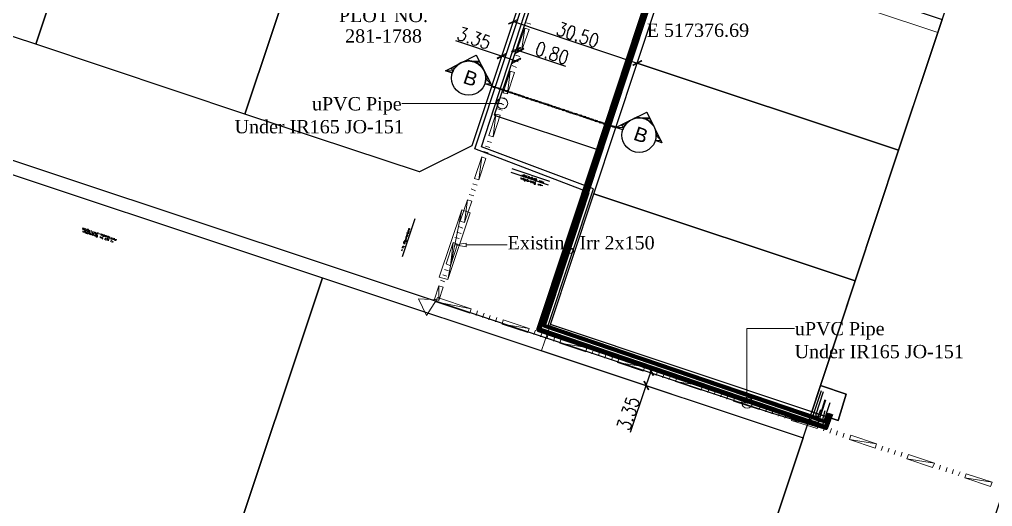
# Model space of a CAD drawing. Header units: inches. Extents: x 5 to 844, y 8 to 596.
# Drawn here: x 196.4 to 483.5, y 254.5 to 398.2 of the extents above; entities that cross this region are included whole.
import ezdxf

# ---------------------------------------------------------------- set-up
doc = ezdxf.new("R2010")
doc.units = ezdxf.units.IN
doc.header["$MEASUREMENT"] = 0
doc.layers.add('PDF_Geometry', color=7, linetype='Continuous')
doc.layers.add('PDF_Text', color=7, linetype='Continuous')
doc.styles.add('PDF Arial', font='arial.ttf')
doc.styles.add('PDF Times New Roman', font='times.ttf')

msp = doc.modelspace()

# ---------------------------------------------------------------- linework, layer by layer
at = {"layer": 'PDF_Geometry', "lineweight": 25}
for points in [[(597.33, 591.67), (448.83, 145.68), (371.7, 106.98), (427.62, 274.76), (430.19, 282.47), (437.91, 279.9), (440.35, 287.61), (432.76, 290.19), (442.92, 321.04), (455.78, 359.61), (481.49, 436.75), (494.35, 475.32), (507.2, 513.89), (519.93, 552.46), (532.79, 591.03), (533.04, 591.67)], [(262.93, 370.28), (279, 418.49), (295.07, 466.71), (346.5, 449.48), (354.21, 434.05), (329.91, 360.9), (314.48, 353.18), (262.93, 370.28)], [(139.38, 410.78), (153.14, 451.79), (155.45, 458.99), (173.45, 453.59), (191.32, 447.81), (199.16, 444.98), (217.29, 439.06), (201.22, 390.85), (182.58, 397.02), (173.96, 400.11), (156.74, 405.64), (139.38, 410.78)], [(201.22, 390.85), (217.29, 439.06), (279, 418.49), (262.93, 370.28), (201.22, 390.85)], [(468.63, 398.18), (455.78, 359.61), (378.64, 385.32), (391.49, 423.89), (468.63, 398.18)], [(342.13, 397.54), (342.13, 397.54)], [(342.13, 397.54), (378.64, 385.32)], [(325.03, 392.01), (338.78, 387.38), (342.9, 385.97)], [(322.07, 383.01), (331.2, 387.64), (335.83, 378.51), (333.77, 379.15)], [(342.9, 389.18), (343.93, 388.92), (357.55, 384.42)], [(343.03, 389.31), (343.03, 389.31)], [(343.93, 388.79), (343.93, 388.79)], [(338.78, 387.51), (338.78, 387.51)], [(343.03, 386.09), (343.03, 386.09)], [(365.91, 346.75), (378.64, 385.32), (455.78, 359.61), (442.92, 321.04), (365.91, 346.75)], [(378.77, 385.45), (378.77, 385.32)], [(324.13, 382.37), (322.07, 383.01)], [(372.34, 366.3), (381.47, 370.8), (385.97, 361.8), (384.04, 362.44)], [(87.7, 199.03), (119.71, 295.46), (144.26, 369.12), (169.98, 360.51), (285.81, 321.94), (229.89, 154.29), (145.81, 182.19), (126.52, 188.36), (107.11, 194.02), (87.7, 199.03)], [(374.4, 365.65), (372.34, 366.3)], [(352.93, 350.35), (341.74, 354.08)], [(352.54, 349.33), (341.48, 353.05)], [(344.7, 351.13), (344.57, 351.13), (344.57, 351), (344.44, 351.13), (344.44, 351.25), (344.44, 351.51)], [(345.08, 352.15), (344.95, 352.03), (344.83, 352.03), (344.83, 352.15), (344.7, 352.15), (344.7, 352.28), (344.83, 352.41)], [(344.83, 351.38), (344.7, 351)], [(345.08, 350.87), (345.21, 350.87), (345.34, 351), (345.34, 351.13), (345.21, 351.25), (345.08, 351.25), (344.95, 351.25), (344.95, 351.13), (344.95, 351), (345.08, 350.87)], [(345.08, 352.41), (345.08, 352.03)], [(345.47, 351.9), (345.6, 351.9), (345.6, 352.03), (345.6, 352.15), (345.47, 352.28), (345.34, 352.28), (345.34, 352.15), (345.21, 352.15), (345.21, 352.03), (345.34, 351.9), (345.47, 351.9)], [(345.47, 350.61), (345.34, 350.61), (345.47, 350.61)], [(345.47, 350.74), (345.6, 351.13)], [(345.73, 351.64), (345.73, 351.64)], [(345.73, 350.48), (345.98, 350.87), (345.85, 351)], [(345.98, 350.61), (345.73, 350.61)], [(345.85, 351.77), (345.85, 352.15)], [(346.24, 351.64), (345.98, 351.64)], [(346.11, 351.51), (346.24, 351.9), (346.24, 352.03), (346.11, 352.03)], [(346.11, 350.48), (346.24, 350.87)], [(346.11, 350.61), (346.24, 350.48), (346.37, 350.48), (346.5, 350.48), (346.5, 350.61), (346.63, 350.61), (346.5, 350.74), (346.37, 350.87), (346.24, 350.87), (346.24, 350.74)], [(346.63, 351.9), (346.5, 351.51), (346.5, 351.64)], [(346.5, 351.51), (346.63, 351.51), (346.75, 351.51), (346.88, 351.51), (346.88, 351.64), (346.88, 351.77), (346.75, 351.77), (346.75, 351.9), (346.63, 351.77), (346.5, 351.77)], [(346.88, 350.48), (346.88, 350.35), (346.75, 350.35), (346.63, 350.35)], [(347.01, 350.61), (346.88, 350.23)], [(347.27, 351.38), (347.14, 351.38), (347.01, 351.38)], [(347.53, 350.23), (347.14, 350.35), (347.14, 350.23), (347.27, 350.1), (347.4, 350.1), (347.4, 350.23), (347.53, 350.23), (347.53, 350.35), (347.4, 350.48), (347.27, 350.48), (347.14, 350.48)], [(347.27, 351.64), (347.27, 351.25)], [(347.78, 351.25), (347.4, 351.38), (347.4, 351.25), (347.53, 351.25), (347.53, 351.13), (347.65, 351.13), (347.78, 351.13), (347.78, 351.25), (347.78, 351.38), (347.78, 351.51), (347.65, 351.51), (347.53, 351.51)], [(348.04, 349.97), (347.91, 349.97), (347.78, 349.97), (347.65, 350.1), (347.65, 350.23), (347.78, 350.23), (347.78, 350.35), (347.91, 350.35), (348.04, 350.23)], [(348.3, 351), (348.17, 351), (348.04, 351), (348.04, 351.13), (348.04, 351.25), (348.17, 351.25), (348.3, 351.38), (348.3, 351.25), (348.43, 351.25), (348.43, 351.13)], [(348.04, 349.84), (348.17, 350.35)], [(348.3, 350.87), (348.55, 351.38)], [(348.81, 350.61), (348.94, 350.61), (348.94, 350.74), (349.07, 350.87), (349.07, 351), (348.94, 351), (348.94, 351.13), (348.81, 351.13), (348.68, 351.13), (348.55, 351), (348.55, 350.87), (348.55, 350.74), (348.55, 350.61), (348.68, 350.61), (348.81, 350.61)], [(350.1, 350.35), (349.97, 350.35), (349.84, 350.35), (349.84, 350.48), (349.97, 350.74)], [(350.23, 350.61), (350.1, 350.35), (350.23, 350.35)], [(350.48, 350.61), (350.35, 350.1)], [(351.25, 350.1), (350.61, 350.23)], [(348.43, 349.58), (348.55, 349.58), (348.68, 349.58), (348.68, 349.71), (348.68, 349.84), (348.68, 349.97), (348.68, 350.1), (348.55, 350.1), (348.43, 350.1), (348.3, 350.1), (348.3, 349.97), (348.17, 349.84), (348.17, 349.71), (348.3, 349.71), (348.3, 349.58), (348.43, 349.58)], [(349.84, 349.45), (349.71, 349.33), (349.58, 349.33), (349.58, 349.45), (349.45, 349.45), (349.58, 349.71)], [(349.97, 349.58), (349.84, 349.33)], [(350.23, 349.58), (349.97, 349.07)], [(350.87, 349.07), (350.35, 349.2)], [(353.05, 308.18), (365.91, 346.75), (442.92, 321.04), (430.19, 282.47), (353.05, 308.18)], [(309.47, 328.24), (313.2, 339.43)], [(215.62, 336.6), (215.23, 336.08), (215.1, 336.73)], [(215.49, 336.47), (215.23, 336.47)], [(216.13, 335.83), (215.62, 335.95), (216.13, 336.47)], [(216.52, 335.7), (216.65, 335.7), (216.65, 335.83), (216.77, 335.83), (216.77, 335.95), (216.77, 336.08), (216.77, 336.21), (216.65, 336.21), (216.52, 336.21), (216.39, 336.21), (216.39, 336.08), (216.26, 336.08), (216.26, 335.95), (216.39, 335.83), (216.39, 335.7), (216.52, 335.7)], [(217.16, 335.57), (217.03, 335.57), (217.16, 336.08)], [(217.67, 335.44), (217.55, 335.44), (217.67, 335.95)], [(311.01, 335.7), (311.01, 335.57), (311.14, 335.57), (311.14, 335.44), (311.27, 335.44), (311.27, 335.57), (311.4, 335.57), (311.4, 335.7), (311.4, 335.83), (311.27, 335.83), (311.27, 335.95), (311.14, 335.95), (311.14, 335.83), (311.01, 335.83), (311.01, 335.7)], [(311.53, 336.08), (311.14, 336.08)], [(311.27, 336.08), (311.27, 336.21), (311.27, 336.34), (311.27, 336.47), (311.4, 336.47), (311.66, 336.34)], [(215.62, 335.7), (215.49, 335.44), (215.36, 335.44), (215.23, 335.44), (215.23, 335.57), (215.23, 335.83)], [(215.87, 335.31), (216, 335.31), (216.13, 335.31), (216.13, 335.44), (216.13, 335.57), (216, 335.57), (215.87, 335.57), (215.75, 335.57), (215.75, 335.44), (215.75, 335.31), (215.87, 335.31)], [(216.26, 335.18), (216.39, 335.44)], [(216.26, 334.93), (216.26, 335.05), (216.26, 334.93)], [(216.77, 334.93), (216.52, 335.05)], [(216.65, 334.8), (216.77, 335.31), (216.65, 335.44)], [(216.9, 334.93), (217.03, 335.31)], [(217.03, 334.93), (217.16, 334.8), (217.29, 334.8), (217.29, 334.93), (217.42, 334.93), (217.42, 335.05), (217.29, 335.18), (217.16, 335.18), (217.03, 335.18)], [(217.8, 334.8), (217.67, 334.8), (217.67, 334.67), (217.55, 334.67), (217.42, 334.8)], [(217.8, 335.05), (217.67, 334.67)], [(218.19, 335.31), (218.06, 335.31), (217.93, 335.18), (218.19, 335.7)], [(218.32, 334.67), (217.93, 334.8), (217.93, 334.67), (218.06, 334.54), (218.19, 334.54), (218.32, 334.67), (218.32, 334.8), (218.19, 334.93), (218.06, 334.93), (217.93, 334.93)], [(218.32, 335.05), (218.83, 335.31)], [(218.7, 335.18), (218.45, 335.57)], [(218.83, 334.28), (218.7, 334.28), (218.57, 334.41), (218.57, 334.54), (218.57, 334.67), (218.7, 334.67), (218.83, 334.67), (218.96, 334.54)], [(218.96, 335.44), (218.7, 334.93)], [(218.96, 334.8), (218.83, 334.28), (218.83, 334.41)], [(219.6, 335.31), (219.35, 334.8), (219.09, 334.8), (219.09, 334.93), (218.96, 334.93), (218.96, 335.05), (219.09, 335.05), (219.09, 335.18), (219.22, 335.05), (219.47, 335.05)], [(219.22, 334.03), (219.35, 334.03), (219.47, 334.03), (219.47, 334.15), (219.47, 334.28), (219.47, 334.41), (219.35, 334.54), (219.22, 334.54), (219.09, 334.54), (219.09, 334.41), (218.96, 334.28), (218.96, 334.15), (219.09, 334.15), (219.09, 334.03), (219.22, 334.03)], [(220.25, 334.8), (219.73, 334.93)], [(220.63, 333.77), (220.5, 333.77), (220.37, 333.77), (220.37, 333.9), (220.37, 334.15)], [(221.02, 334.8), (220.63, 334.41), (220.5, 334.93)], [(220.89, 334.67), (220.5, 334.8)], [(220.76, 334.03), (220.63, 333.64)], [(221.02, 333.9), (220.76, 333.38)], [(221.15, 334.41), (221.27, 334.41), (221.4, 334.41), (221.53, 334.28), (221.4, 334.15), (221.27, 334.15), (221.15, 334.15), (221.15, 334.28), (221.15, 334.41), (221.15, 334.54), (221.15, 334.67), (221.27, 334.67), (221.4, 334.67), (221.53, 334.54)], [(222.05, 333), (221.92, 333.64), (221.53, 333.25)], [(221.92, 334.54), (221.79, 334.03), (222.17, 334.15), (221.66, 334.41)], [(222.3, 333.77), (222.56, 333.64), (222.69, 333.9), (222.56, 333.9), (222.43, 333.9), (222.43, 334.03), (222.3, 334.03), (222.3, 334.15), (222.43, 334.28), (222.56, 334.28), (222.69, 334.28), (222.69, 334.15), (222.82, 334.15), (222.82, 334.03)], [(222.43, 333.25), (222.3, 333.51)], [(222.3, 333.13), (222.69, 333.25)], [(222.69, 333.38), (222.56, 332.87)], [(223.2, 333.64), (223.07, 333.64), (222.95, 333.51), (223.07, 334.03)], [(223.59, 333.51), (223.46, 333.38), (223.59, 333.9)], [(223.59, 332.61), (223.46, 332.61), (223.59, 333.13)], [(223.85, 333.25), (224.36, 333.51)], [(224.1, 333.38), (223.97, 333.77)], [(224.36, 333.64), (224.23, 333.13)], [(225, 333.38), (224.87, 333), (224.62, 333), (224.49, 333.13), (224.49, 333.25), (224.62, 333.25), (225, 333.25)], [(310.11, 332.87), (310.11, 333), (310.24, 333.13), (310.37, 333.13), (310.5, 333), (310.5, 332.87), (310.37, 332.74)], [(310.37, 333.38), (310.5, 333.64), (310.5, 333.77), (310.37, 333.77), (310.37, 333.64), (310.37, 333.51), (310.37, 333.38), (310.5, 333.38), (310.63, 333.38), (310.63, 333.51), (310.63, 333.64)], [(310.5, 333.9), (310.5, 334.03), (310.5, 334.15)], [(310.76, 333.77), (310.5, 333.9), (310.63, 333.9)], [(310.63, 335.05), (311.01, 334.93), (311.14, 334.93), (311.14, 335.05)], [(311.01, 334.54), (310.76, 334.67), (310.63, 334.54), (310.63, 334.41), (310.63, 334.28), (310.76, 334.28), (310.88, 334.28), (311.01, 334.41), (311.01, 334.54)], [(310.76, 335.31), (310.76, 335.44), (310.76, 335.31)], [(310.76, 334.93), (310.88, 335.05)], [(310.88, 335.31), (311.27, 335.18)], [(224.1, 332.48), (223.97, 332.48), (223.85, 332.48), (224.1, 332.87)], [(309.73, 330.68), (309.21, 330.81)], [(309.21, 329.91), (309.47, 330.43)], [(309.6, 330.94), (309.6, 331.07), (309.47, 331.2), (309.6, 331.2), (309.6, 331.33), (309.73, 331.33), (309.98, 331.2)], [(309.86, 330.94), (309.47, 331.07)], [(309.73, 332.35), (309.73, 332.23), (309.86, 332.23), (309.86, 332.1), (309.98, 332.1), (310.11, 332.1), (310.24, 332.23), (310.24, 332.35), (310.24, 332.48), (310.11, 332.61), (309.98, 332.61), (309.86, 332.61), (309.73, 332.48), (309.73, 332.35)], [(310.63, 332.61), (310.11, 332.87), (310.11, 332.74)], [(229.89, 154.29), (285.81, 321.94), (427.62, 274.76), (371.7, 106.98), (229.89, 154.29)], [(376.71, 276.43), (381.34, 290.19), (382.75, 294.43)], [(382.62, 294.43), (382.62, 294.43)], [(381.21, 290.19), (381.21, 290.19)], [(437.91, 279.9), (430.19, 282.47), (432.76, 290.19), (440.35, 287.61), (437.91, 279.9)]]:
    msp.add_lwpolyline(points, dxfattribs=at)
at = {"layer": 'PDF_Geometry', "color": 252, "lineweight": 20, "true_color": 0x989898}
for points in [[(533.04, 591.67), (532.79, 591.03), (519.93, 552.46), (507.2, 513.89), (494.35, 475.32), (481.49, 436.75), (455.78, 359.61), (442.92, 321.04), (432.76, 290.19), (440.35, 287.61), (437.91, 279.9), (430.19, 282.47), (427.62, 274.76), (371.7, 106.98), (448.83, 145.68), (597.33, 591.67)], [(182.58, 397.02), (201.22, 390.85), (262.93, 370.28), (314.48, 353.18), (329.91, 360.9), (354.21, 434.05), (346.5, 449.48), (295.07, 466.71), (233.36, 487.15), (215.75, 493.06), (197.36, 499.36), (178.72, 505.15)], [(390.21, 420.04), (467.35, 394.32), (469.92, 402.04), (392.78, 427.75), (390.21, 420.04)], [(353.05, 308.18), (430.19, 282.47), (442.92, 321.04), (455.78, 359.61), (467.35, 394.32), (390.21, 420.04), (378.64, 385.32), (365.91, 346.75), (353.05, 308.18)], [(371.7, 106.98), (427.62, 274.76), (285.81, 321.94), (169.98, 360.51), (144.26, 369.12), (127.42, 374.01), (110.45, 378.38), (106.21, 379.41), (89.11, 383.01), (71.88, 386.22), (68.67, 386.74), (51.31, 389.31), (33.96, 391.37), (30.23, 391.75), (12.87, 393.17), (10.69, 393.29)], [(350.48, 300.47), (427.62, 274.76), (430.19, 282.47), (353.05, 308.18), (350.48, 300.47)], [(430.19, 282.47), (437.91, 279.9), (440.35, 287.61), (432.76, 290.19), (430.19, 282.47)]]:
    msp.add_lwpolyline(points, dxfattribs=at)
at = {"layer": 'PDF_Geometry', "color": 3, "lineweight": 25}
for points in [[(179.88, 509), (198.52, 503.22), (217.03, 496.79), (249.94, 485.86), (264.6, 480.85), (348.94, 452.69), (358.07, 434.56), (336.47, 369.9), (366.68, 359.87), (348.94, 306.64), (418.11, 283.5), (432.12, 279.26), (434.31, 285.94)], [(435.46, 285.04), (433.02, 277.59), (417.72, 282.21), (286.97, 325.8), (171.26, 364.24), (145.42, 372.98), (128.45, 377.87), (111.48, 382.24), (107.11, 383.27), (89.88, 386.99), (72.52, 390.21), (69.18, 390.72), (51.83, 393.29), (34.34, 395.35), (30.61, 395.74), (13.13, 397.15), (10.69, 397.28)], [(432.89, 288.64), (430.32, 280.67)], [(431.35, 281.44), (433.66, 288.39)], [(434.05, 285.94), (432.51, 281.19)]]:
    msp.add_lwpolyline(points, dxfattribs=at)
at = {"layer": 'PDF_Geometry', "color": 1, "lineweight": 90}
for points in [[(435.98, 281.83), (434.44, 277.59), (349.45, 306.51), (402.42, 467.22), (370.41, 477.89), (354.98, 470.18), (292.24, 491.13), (296.23, 503.09)], [(435.59, 281.96), (434.31, 277.97), (349.84, 306.77), (402.81, 467.48), (370.41, 478.28), (354.98, 470.56), (292.63, 491.39), (296.49, 503.09)], [(435.21, 281.96), (434.31, 279.51), (351, 307.93), (415.15, 502.7), (416.18, 502.32)]]:
    msp.add_lwpolyline(points, dxfattribs=at)
at = {"layer": 'PDF_Geometry', "color": 6, "lineweight": 25}
for points in [[(432.76, 282.99), (431.86, 280.8), (352.41, 307.93), (365.78, 348.17), (332.74, 360.64), (356.78, 434.82), (347.53, 452.43), (300.08, 468.12), (296.74, 457.83)], [(434.05, 282.73), (433.15, 279.39), (351.38, 307.28), (364.5, 347.14), (330.81, 360), (355.37, 434.18), (347.01, 450.51), (302.4, 465.42), (299.96, 457.32)]]:
    msp.add_lwpolyline(points, dxfattribs=at)
at = {"layer": 'PDF_Geometry', "lineweight": 0}
for points in [[(343.28, 398.18), (340.84, 396.77), (340.71, 397.02), (343.28, 398.18)], [(343.41, 397.92), (343.28, 398.18), (340.84, 396.77), (343.41, 397.92)], [(331.2, 387.64), (327.73, 385.84), (332.1, 385.84), (331.2, 387.64)], [(339.94, 388.15), (337.5, 386.61), (337.37, 386.87), (339.94, 388.15)], [(340.07, 387.89), (339.94, 388.15), (337.5, 386.61), (340.07, 387.89)], [(344.18, 389.95), (341.74, 388.41), (341.61, 388.79), (344.18, 389.95)], [(344.31, 389.69), (344.18, 389.95), (341.74, 388.41), (344.31, 389.69)], [(342.64, 388.41), (342.77, 388.15), (345.08, 389.69), (342.64, 388.41)], [(342.77, 388.15), (345.08, 389.69), (345.21, 389.44), (342.77, 388.15)], [(323.61, 383.78), (324.9, 383.78), (325.8, 384.94), (323.61, 383.78)], [(324.9, 383.78), (325.8, 384.94), (325.93, 384.94), (324.9, 383.78)], [(325.8, 384.94), (325.93, 384.94), (327.21, 385.58), (325.8, 384.94)], [(325.93, 384.94), (327.21, 385.58), (327.34, 385.58), (325.93, 384.94)], [(327.21, 385.58), (327.34, 385.58), (327.73, 385.84), (327.21, 385.58)], [(327.34, 385.58), (327.73, 385.84), (329.01, 385.84), (327.34, 385.58)], [(330.43, 385.58), (332.23, 385.58), (329.01, 385.84), (330.43, 385.58)], [(332.23, 385.58), (329.01, 385.84), (332.1, 385.84), (332.23, 385.58)], [(330.55, 385.58), (332.23, 385.58), (330.43, 385.58), (330.55, 385.58)], [(332.23, 385.58), (330.43, 385.58), (332.23, 385.58)], [(331.97, 384.81), (332.61, 384.81), (330.55, 385.58), (331.97, 384.81)], [(332.61, 384.81), (330.55, 385.58), (332.23, 385.58), (332.61, 384.81)], [(333.13, 383.78), (333.13, 383.78), (331.97, 384.81), (333.13, 383.78)], [(333.13, 383.78), (331.97, 384.81), (332.61, 384.81), (333.13, 383.78)], [(341.61, 385.45), (341.74, 385.2), (344.18, 386.74), (341.61, 385.45)], [(341.74, 385.2), (344.18, 386.74), (344.31, 386.48), (341.74, 385.2)], [(377.35, 384.81), (377.48, 384.55), (379.92, 386.09), (377.35, 384.81)], [(377.48, 384.55), (379.92, 386.09), (380.05, 385.84), (377.48, 384.55)], [(323.61, 383.78), (322.07, 383.01), (324.51, 383.01), (323.61, 383.78)], [(322.07, 383.01), (324.51, 383.01), (324.13, 382.37), (322.07, 383.01)], [(323.61, 383.78), (324.9, 383.78), (324.51, 383.01), (323.61, 383.78)], [(333.77, 382.37), (333.9, 382.37), (333.13, 383.78), (333.77, 382.37)], [(333.9, 382.37), (333.13, 383.78), (333.9, 382.37)], [(334.03, 380.7), (334.67, 380.7), (333.77, 382.37), (334.03, 380.7)], [(334.67, 380.7), (333.77, 382.37), (333.9, 382.37), (334.67, 380.7)], [(334.03, 380.7), (333.77, 379.15), (335.44, 379.15), (334.03, 380.7)], [(333.77, 379.15), (335.44, 379.15), (335.83, 378.51), (333.77, 379.15)], [(334.03, 380.7), (334.67, 380.7), (335.44, 379.15), (334.03, 380.7)], [(336.08, 378.51), (335.7, 378.38), (335.83, 378.64), (336.08, 378.51)], [(335.95, 378.25), (336.08, 378.51), (335.7, 378.38), (335.95, 378.25)], [(336.08, 378.25), (336.21, 378.51)], [(336.73, 378.38), (336.21, 378.12), (336.34, 378.51), (336.73, 378.38)], [(336.6, 378), (336.73, 378.38), (336.21, 378.12), (336.6, 378)], [(336.73, 378), (336.73, 378.38)], [(337.24, 378.12), (336.73, 378), (336.85, 378.25), (337.24, 378.12)], [(337.11, 377.87), (337.24, 378.12), (336.73, 378), (337.11, 377.87)], [(337.24, 377.87), (337.37, 378.12)], [(337.75, 378), (337.37, 377.87), (337.37, 378.12), (337.75, 378)], [(337.75, 377.74), (337.75, 378), (337.37, 377.87), (337.75, 377.74)], [(337.75, 377.61), (337.88, 378)], [(338.27, 377.48), (338.4, 377.87), (337.88, 377.61), (338.27, 377.48)], [(338.4, 377.87), (337.88, 377.61), (338.01, 377.87), (338.4, 377.87)], [(338.4, 377.48), (338.53, 377.74)], [(338.91, 377.61), (338.53, 377.48), (338.53, 377.74), (338.91, 377.61)], [(338.78, 377.35), (338.91, 377.61), (338.53, 377.48), (338.78, 377.35)], [(338.91, 377.22), (339.04, 377.61)], [(339.55, 377.48), (339.04, 377.22), (339.17, 377.61), (339.55, 377.48)], [(339.43, 377.1), (339.55, 377.48), (339.04, 377.22), (339.43, 377.1)], [(340.07, 377.22), (339.55, 377.1), (339.68, 377.35), (340.07, 377.22)], [(339.55, 377.1), (339.55, 377.35)], [(339.94, 376.97), (340.07, 377.22), (339.55, 377.1), (339.94, 376.97)], [(340.07, 376.84), (340.2, 377.22)], [(340.71, 377.1), (340.2, 376.84), (340.33, 377.22), (340.71, 377.1)], [(340.58, 376.71), (340.71, 377.1), (340.2, 376.84), (340.58, 376.71)], [(340.58, 376.71), (340.71, 376.97)], [(341.23, 376.84), (340.71, 376.71), (340.84, 376.97), (341.23, 376.84)], [(341.1, 376.58), (341.23, 376.84), (340.71, 376.71), (341.1, 376.58)], [(341.23, 376.45), (341.35, 376.84)], [(341.74, 376.71), (341.35, 376.45), (341.35, 376.84), (341.74, 376.71)], [(341.74, 376.32), (341.74, 376.71), (341.35, 376.45), (341.74, 376.32)], [(341.74, 376.32), (341.87, 376.58)], [(342.38, 376.45), (341.87, 376.32), (342, 376.58), (342.38, 376.45)], [(342.25, 376.2), (342.38, 376.45), (341.87, 376.32), (342.25, 376.2)], [(342.38, 376.07), (342.51, 376.45)], [(342.9, 376.32), (342.51, 376.07), (342.51, 376.45), (342.9, 376.32)], [(342.77, 375.94), (342.9, 376.32), (342.51, 376.07), (342.77, 375.94)], [(342.9, 375.94), (343.03, 376.2)], [(343.54, 376.07), (343.03, 375.94), (343.15, 376.2), (343.54, 376.07)], [(343.41, 375.81), (343.54, 376.07), (343.03, 375.94), (343.41, 375.81)], [(344.05, 375.94), (343.54, 375.68), (343.67, 376.07), (344.05, 375.94)], [(343.54, 375.81), (343.54, 376.07)], [(335.44, 373.37), (318.6, 373.37), (309.21, 373.37)], [(338.78, 373.37), (335.44, 373.37)], [(343.93, 375.55), (344.05, 375.94), (343.54, 375.68), (343.93, 375.55)], [(344.05, 375.55), (344.18, 375.94)], [(344.7, 375.68), (344.18, 375.55), (344.31, 375.81), (344.7, 375.68)], [(344.57, 375.42), (344.7, 375.68), (344.18, 375.55), (344.57, 375.42)], [(344.57, 375.42), (344.7, 375.68)], [(345.21, 375.55), (344.7, 375.3), (344.83, 375.68), (345.21, 375.55)], [(345.08, 375.17), (345.21, 375.55), (344.7, 375.3), (345.08, 375.17)], [(345.21, 375.17), (345.34, 375.55)], [(345.73, 375.3), (345.34, 375.17), (345.34, 375.42), (345.73, 375.3)], [(345.73, 375.04), (345.73, 375.3), (345.34, 375.17), (345.73, 375.04)], [(345.73, 375.04), (345.85, 375.3)], [(346.37, 375.17), (345.85, 374.91), (345.98, 375.3), (346.37, 375.17)], [(346.24, 374.78), (346.37, 375.17), (345.85, 374.91), (346.24, 374.78)], [(346.37, 374.78), (346.5, 375.17)], [(346.88, 374.91), (346.37, 374.78), (346.5, 375.04), (346.88, 374.91)], [(346.75, 374.65), (346.88, 374.91), (346.37, 374.78), (346.75, 374.65)], [(346.88, 374.65), (347.01, 374.91)], [(347.53, 374.78), (347.01, 374.52), (347.14, 374.91), (347.53, 374.78)], [(347.4, 374.4), (347.53, 374.78), (347.01, 374.52), (347.4, 374.4)], [(347.53, 374.4), (347.53, 374.78)], [(348.04, 374.52), (347.53, 374.4), (347.65, 374.65), (348.04, 374.52)], [(347.91, 374.27), (348.04, 374.52), (347.53, 374.4), (347.91, 374.27)], [(348.04, 374.27), (348.17, 374.52)], [(348.68, 374.4), (348.17, 374.14), (348.3, 374.52), (348.68, 374.4)], [(348.55, 374.14), (348.68, 374.4), (348.17, 374.14), (348.55, 374.14)], [(348.55, 374.01), (348.68, 374.4)], [(349.07, 373.88), (349.2, 374.27), (348.68, 374.01), (349.07, 373.88)], [(349.2, 374.27), (348.68, 374.01), (348.81, 374.27), (349.2, 374.27)], [(349.2, 373.88), (349.33, 374.14)], [(349.71, 374.01), (349.33, 373.88), (349.33, 374.14), (349.71, 374.01)], [(349.71, 373.75), (349.71, 374.01), (349.33, 373.88), (349.71, 373.75)], [(349.71, 373.62), (349.84, 374.01)], [(350.35, 373.88), (349.84, 373.62), (349.97, 374.01), (350.35, 373.88)], [(350.23, 373.5), (350.35, 373.88), (349.84, 373.62), (350.23, 373.5)], [(350.87, 373.62), (350.35, 373.5), (350.48, 373.75), (350.87, 373.62)], [(350.35, 373.5), (350.48, 373.75)], [(350.74, 373.37), (350.87, 373.62), (350.35, 373.5), (350.74, 373.37)], [(350.87, 373.24), (351, 373.62)], [(351.51, 373.5), (351, 373.24), (351.13, 373.62), (351.51, 373.5)], [(351.38, 373.11), (351.51, 373.5), (351, 373.24), (351.38, 373.11)], [(352.03, 373.24), (351.51, 373.11), (351.64, 373.37), (352.03, 373.24)], [(351.51, 373.11), (351.51, 373.37)], [(351.9, 372.98), (352.03, 373.24), (351.51, 373.11), (351.9, 372.98)], [(352.03, 372.85), (352.15, 373.24)], [(352.67, 373.11), (352.15, 372.85), (352.28, 373.24), (352.67, 373.11)], [(352.54, 372.72), (352.67, 373.11), (352.15, 372.85), (352.54, 372.72)], [(352.54, 372.72), (352.67, 372.98)], [(353.18, 372.85), (352.67, 372.72), (352.8, 372.98), (353.18, 372.85)], [(353.05, 372.6), (353.18, 372.85), (352.67, 372.72), (353.05, 372.6)], [(353.18, 372.47), (353.31, 372.85)], [(353.7, 372.72), (353.31, 372.47), (353.31, 372.85), (353.7, 372.72)], [(353.7, 372.34), (353.7, 372.72), (353.31, 372.47), (353.7, 372.34)], [(353.7, 372.34), (353.83, 372.6)], [(354.34, 372.47), (353.83, 372.34), (353.95, 372.6), (354.34, 372.47)], [(354.21, 372.21), (354.34, 372.47), (353.83, 372.34), (354.21, 372.21)], [(354.85, 372.34), (354.34, 372.08), (354.47, 372.47), (354.85, 372.34)], [(354.34, 372.21), (354.47, 372.47)], [(354.73, 371.95), (354.85, 372.34), (354.34, 372.08), (354.73, 371.95)], [(354.85, 371.95), (354.98, 372.34)], [(355.5, 372.08), (354.98, 371.95), (355.11, 372.21), (355.5, 372.08)], [(355.37, 371.82), (355.5, 372.08), (354.98, 371.95), (355.37, 371.82)], [(356.01, 371.95), (355.5, 371.7), (355.63, 372.08), (356.01, 371.95)], [(355.5, 371.82), (355.5, 372.08)], [(355.88, 371.57), (356.01, 371.95), (355.5, 371.7), (355.88, 371.57)], [(356.01, 371.57), (356.14, 371.95)], [(356.65, 371.7), (356.14, 371.57), (356.27, 371.82), (356.65, 371.7)], [(356.53, 371.44), (356.65, 371.7), (356.14, 371.57), (356.53, 371.44)], [(356.53, 371.44), (356.65, 371.7)], [(357.17, 371.57), (356.65, 371.31), (356.78, 371.7), (357.17, 371.57)], [(357.04, 371.18), (357.17, 371.57), (356.65, 371.31), (357.04, 371.18)], [(357.17, 371.18), (357.3, 371.57)], [(357.68, 371.31), (357.3, 371.18), (357.3, 371.44), (357.68, 371.31)], [(357.68, 371.05), (357.68, 371.31), (357.3, 371.18), (357.68, 371.05)], [(357.68, 371.05), (357.81, 371.31)], [(358.32, 371.18), (357.81, 370.92), (357.94, 371.31), (358.32, 371.18)], [(358.2, 370.8), (358.32, 371.18), (357.81, 370.92), (358.2, 370.8)], [(358.32, 370.8), (358.45, 371.18)], [(358.84, 370.92), (358.32, 370.8), (358.45, 371.05), (358.84, 370.92)], [(358.71, 370.67), (358.84, 370.92), (358.32, 370.8), (358.71, 370.67)], [(358.84, 370.67), (358.97, 370.92)], [(359.48, 370.8), (358.97, 370.54), (359.1, 370.92), (359.48, 370.8)], [(359.35, 370.54), (359.48, 370.8), (358.97, 370.54), (359.35, 370.54)], [(359.48, 370.41), (359.48, 370.8)], [(360, 370.54), (359.48, 370.41), (359.61, 370.67), (360, 370.54)], [(359.87, 370.28), (360, 370.54), (359.48, 370.41), (359.87, 370.28)], [(360, 370.28), (360.12, 370.54)], [(360.64, 370.41), (360.12, 370.28), (360.25, 370.54), (360.64, 370.41)], [(360.51, 370.15), (360.64, 370.41), (360.12, 370.28), (360.51, 370.15)], [(360.51, 370.02), (360.64, 370.41)], [(361.15, 370.28), (360.64, 370.02), (360.77, 370.41), (361.15, 370.28)], [(381.47, 370.8), (378, 369.12), (382.37, 369.12), (381.47, 370.8)], [(361.02, 369.9), (361.15, 370.28), (360.64, 370.02), (361.02, 369.9)], [(361.15, 369.9), (361.28, 370.15)], [(361.67, 370.02), (361.28, 369.9), (361.28, 370.15), (361.67, 370.02)], [(361.67, 369.77), (361.67, 370.02), (361.28, 369.9), (361.67, 369.77)], [(361.67, 369.64), (361.8, 370.02)], [(362.31, 369.9), (361.8, 369.64), (361.92, 370.02), (362.31, 369.9)], [(362.18, 369.51), (362.31, 369.9), (361.8, 369.64), (362.18, 369.51)], [(362.82, 369.64), (362.31, 369.51), (362.44, 369.77), (362.82, 369.64)], [(362.31, 369.51), (362.44, 369.77)], [(362.7, 369.38), (362.82, 369.64), (362.31, 369.51), (362.7, 369.38)], [(362.82, 369.25), (362.95, 369.64)], [(363.47, 369.51), (362.95, 369.25), (363.08, 369.64), (363.47, 369.51)], [(363.34, 369.12), (363.47, 369.51), (362.95, 369.25), (363.34, 369.12)], [(363.98, 369.25), (363.47, 369.12), (363.6, 369.38), (363.98, 369.25)], [(363.47, 369.12), (363.47, 369.38)], [(363.85, 369), (363.98, 369.25), (363.47, 369.12), (363.85, 369)], [(363.98, 368.87), (364.11, 369.25)], [(364.5, 369.12), (364.11, 368.87), (364.24, 369.25), (364.5, 369.12)], [(364.5, 368.74), (364.5, 369.12), (364.11, 368.87), (364.5, 368.74)], [(364.5, 368.74), (364.62, 369)], [(365.14, 368.87), (364.62, 368.74), (364.75, 369), (365.14, 368.87)], [(365.01, 368.61), (365.14, 368.87), (364.62, 368.74), (365.01, 368.61)], [(365.14, 368.61), (365.27, 368.87)], [(365.65, 368.74), (365.27, 368.48), (365.27, 368.87), (365.65, 368.74)], [(365.65, 368.35), (365.65, 368.74), (365.27, 368.48), (365.65, 368.35)], [(365.65, 368.35), (365.78, 368.61)], [(366.3, 368.48), (365.78, 368.35), (365.91, 368.61), (366.3, 368.48)], [(366.17, 368.22), (366.3, 368.48), (365.78, 368.35), (366.17, 368.22)], [(366.81, 368.35), (366.3, 368.1), (366.42, 368.48), (366.81, 368.35)], [(366.3, 368.22), (366.42, 368.48)], [(366.68, 367.97), (366.81, 368.35), (366.3, 368.1), (366.68, 367.97)], [(366.81, 367.97), (366.94, 368.35)], [(367.45, 368.1), (366.94, 367.97), (367.07, 368.22), (367.45, 368.1)], [(367.32, 367.84), (367.45, 368.1), (366.94, 367.97), (367.32, 367.84)], [(367.97, 367.97), (367.45, 367.71), (367.58, 368.1), (367.97, 367.97)], [(367.45, 367.84), (367.45, 368.1)], [(367.84, 367.58), (367.97, 367.97), (367.45, 367.71), (367.84, 367.58)], [(367.97, 367.58), (368.1, 367.97)], [(368.48, 367.71), (368.1, 367.58), (368.22, 367.84), (368.48, 367.71)], [(368.48, 367.45), (368.48, 367.71), (368.1, 367.58), (368.48, 367.45)], [(368.48, 367.45), (368.61, 367.71)], [(369.12, 367.58), (368.61, 367.32), (368.74, 367.71), (369.12, 367.58)], [(369, 367.2), (369.12, 367.58), (368.61, 367.32), (369, 367.2)], [(369.12, 367.2), (369.25, 367.58)], [(369.64, 367.32), (369.25, 367.2), (369.25, 367.45), (369.64, 367.32)], [(373.88, 367.07), (375.17, 367.07), (376.07, 368.22), (373.88, 367.07)], [(375.17, 367.07), (376.07, 368.22), (376.2, 368.22), (375.17, 367.07)], [(376.07, 368.22), (376.2, 368.22), (377.48, 368.87), (376.07, 368.22)], [(376.2, 368.22), (377.48, 368.87), (377.61, 368.87), (376.2, 368.22)], [(377.48, 368.87), (377.61, 368.87), (378, 369.12), (377.48, 368.87)], [(377.61, 368.87), (378, 369.12), (379.28, 369.12), (377.61, 368.87)], [(380.7, 368.87), (382.5, 368.87), (379.28, 369.12), (380.7, 368.87)], [(382.5, 368.87), (379.28, 369.12), (382.37, 369.12), (382.5, 368.87)], [(380.82, 368.87), (382.5, 368.87), (380.7, 368.87), (380.82, 368.87)], [(382.5, 368.87), (380.7, 368.87), (382.5, 368.87)], [(382.24, 368.1), (382.88, 368.1), (380.82, 368.87), (382.24, 368.1)], [(382.88, 368.1), (380.82, 368.87), (382.5, 368.87), (382.88, 368.1)], [(383.4, 366.94), (383.4, 366.94), (382.24, 368.1), (383.4, 366.94)], [(383.4, 366.94), (382.24, 368.1), (382.88, 368.1), (383.4, 366.94)], [(369.64, 367.07), (369.64, 367.32), (369.25, 367.2), (369.64, 367.07)], [(369.64, 367.07), (369.77, 367.32)], [(370.28, 367.2), (369.77, 366.94), (369.9, 367.32), (370.28, 367.2)], [(370.15, 366.81), (370.28, 367.2), (369.77, 366.94), (370.15, 366.81)], [(370.28, 366.81), (370.41, 367.2)], [(370.8, 366.94), (370.28, 366.81), (370.41, 367.07), (370.8, 366.94)], [(370.67, 366.68), (370.8, 366.94), (370.28, 366.81), (370.67, 366.68)], [(370.8, 366.68), (370.92, 366.94)], [(371.44, 366.81), (370.92, 366.68), (371.05, 366.94), (371.44, 366.81)], [(371.31, 366.55), (371.44, 366.81), (370.92, 366.68), (371.31, 366.55)], [(371.95, 366.68), (371.44, 366.42), (371.57, 366.81), (371.95, 366.68)], [(371.44, 366.42), (371.44, 366.81)], [(371.82, 366.3), (371.95, 366.68), (371.44, 366.42), (371.82, 366.3)], [(371.95, 366.3), (372.08, 366.55)], [(372.47, 366.42), (372.08, 366.3), (372.21, 366.55), (372.47, 366.42)], [(372.34, 366.17), (372.47, 366.42), (372.08, 366.3), (372.34, 366.17)], [(373.88, 367.07), (372.34, 366.3), (374.78, 366.3), (373.88, 367.07)], [(372.34, 366.3), (374.78, 366.3), (374.4, 365.65), (372.34, 366.3)], [(373.88, 367.07), (375.17, 367.07), (374.78, 366.3), (373.88, 367.07)], [(384.04, 365.52), (384.17, 365.52), (383.4, 366.94), (384.04, 365.52)], [(384.17, 365.52), (383.4, 366.94), (384.17, 365.52)], [(384.3, 363.98), (384.94, 363.98), (384.04, 365.52), (384.3, 363.98)], [(384.94, 363.98), (384.04, 365.52), (384.17, 365.52), (384.94, 363.98)], [(384.3, 363.98), (384.04, 362.44), (385.71, 362.44), (384.3, 363.98)], [(384.04, 362.44), (385.71, 362.44), (385.97, 361.8), (384.04, 362.44)], [(384.3, 363.98), (384.94, 363.98), (385.71, 362.44), (384.3, 363.98)], [(328.24, 331.07), (324.9, 331.71), (328.24, 332.23), (328.24, 331.07)], [(328.24, 331.71), (337.11, 331.71), (340.33, 331.71)], [(411.04, 288.26), (411.04, 307.03), (425.05, 307.03)], [(383.52, 293.27), (381.98, 295.59), (382.24, 295.71), (383.52, 293.27)], [(383.27, 293.14), (383.52, 293.27), (381.98, 295.59), (383.27, 293.14)], [(380.82, 291.47), (380.57, 291.34), (382.11, 289.03), (380.82, 291.47)], [(380.57, 291.34), (382.11, 289.03), (381.85, 288.9), (380.57, 291.34)], [(411.04, 285.04), (411.04, 288.26)]]:
    msp.add_lwpolyline(points, dxfattribs=at)
at = {"layer": 'PDF_Geometry', "color": 1, "lineweight": 0}
for points in [[(347.27, 396.77), (345.98, 397.15)], [(345.47, 395.61), (344.57, 388.79), (343.28, 389.31), (345.47, 395.61)], [(346.75, 395.22), (345.47, 395.61), (344.57, 388.79), (346.75, 395.22)], [(344.05, 387.25), (342.77, 387.64)], [(343.54, 385.71), (342.25, 386.09)], [(341.23, 382.88), (340.45, 376.2), (339.17, 376.58), (341.23, 382.88)], [(342.51, 382.5), (341.23, 382.88), (340.45, 376.2), (342.51, 382.5)], [(343.03, 384.04), (341.74, 384.55)], [(339.3, 372.98), (338.14, 373.5)], [(339.81, 374.65), (338.65, 375.04)], [(338.78, 371.44), (337.5, 371.82)], [(336.98, 370.28), (336.21, 363.6), (334.93, 363.98), (336.98, 370.28)], [(338.27, 369.9), (336.98, 370.28), (336.21, 363.6), (338.27, 369.9)], [(335.7, 361.92), (334.41, 362.31)], [(334.67, 358.84), (333.38, 359.22)], [(335.18, 360.38), (333.9, 360.77)], [(332.87, 357.68), (331.97, 350.87), (330.68, 351.25), (332.87, 357.68)], [(334.03, 357.17), (332.87, 357.68), (331.97, 350.87), (334.03, 357.17)], [(330.94, 347.65), (329.65, 348.17)], [(331.45, 349.33), (330.17, 349.71)], [(328.63, 344.95), (327.73, 338.27), (326.44, 338.65), (328.63, 344.95)], [(329.91, 344.57), (328.63, 344.95), (327.73, 338.27), (329.91, 344.57)], [(330.43, 346.11), (329.14, 346.5)], [(327.21, 336.6), (325.93, 337.11)], [(326.18, 333.51), (324.9, 333.9)], [(326.7, 335.05), (325.41, 335.44)], [(324.38, 332.35), (323.61, 325.54), (322.33, 326.06), (324.38, 332.35)], [(325.67, 331.84), (324.38, 332.35), (323.61, 325.54), (325.67, 331.84)], [(322.97, 324), (321.81, 324.38)], [(322.46, 322.46), (321.3, 322.84)], [(320.14, 319.63), (320.14, 315.26), (318.86, 315.64), (320.14, 319.63)], [(321.43, 319.24), (320.14, 319.63), (320.14, 315.26), (321.43, 319.24)], [(321.94, 320.78), (320.66, 321.3)], [(329.65, 312.81), (319.24, 314.87), (319.76, 316.16), (329.65, 312.81)], [(319.24, 314.87), (319.76, 316.16)], [(329.27, 311.53), (329.65, 312.81), (319.24, 314.87), (329.27, 311.53)], [(331.2, 310.88), (331.58, 312.17)], [(333, 310.24), (333.51, 311.53)], [(334.93, 309.6), (335.31, 310.88)], [(336.85, 308.96), (337.24, 310.24)], [(346.75, 307.03), (338.78, 308.31), (339.17, 309.6), (346.75, 307.03)], [(346.37, 305.87), (346.75, 307.03), (338.78, 308.31), (346.37, 305.87)], [(348.17, 305.23), (348.68, 306.51)], [(350.1, 304.58), (350.61, 305.87)], [(352.03, 303.94), (352.41, 305.23)], [(353.95, 303.3), (354.34, 304.58)], [(363.85, 301.37), (355.88, 302.66), (356.27, 303.94), (363.85, 301.37)], [(363.47, 300.08), (363.85, 301.37), (355.88, 302.66), (363.47, 300.08)], [(365.27, 299.57), (365.78, 300.73)], [(367.2, 298.93), (367.58, 300.08)], [(369.12, 298.29), (369.51, 299.57)], [(371.05, 297.64), (371.44, 298.93)], [(380.95, 295.71), (372.85, 297), (373.37, 298.29), (380.95, 295.71)], [(380.44, 294.43), (380.95, 295.71), (372.85, 297), (380.44, 294.43)], [(382.37, 293.79), (382.75, 295.07)], [(384.3, 293.14), (384.68, 294.43)], [(386.22, 292.5), (386.61, 293.79)], [(388.02, 291.99), (388.54, 293.14)], [(397.92, 290.06), (389.95, 291.34), (390.34, 292.5), (397.92, 290.06)], [(397.54, 288.77), (397.92, 290.06), (389.95, 291.34), (397.54, 288.77)], [(399.47, 288.13), (399.85, 289.41)], [(401.39, 287.49), (401.78, 288.77)], [(403.19, 286.84), (403.71, 288.13)], [(405.12, 286.2), (405.51, 287.49)], [(415.02, 284.4), (407.05, 285.56), (407.44, 286.84), (415.02, 284.4)], [(414.64, 283.11), (415.02, 284.4), (407.05, 285.56), (414.64, 283.11)], [(416.56, 282.47), (416.95, 283.76)], [(418.36, 281.83), (418.88, 283.11)], [(420.29, 281.19), (420.81, 282.47)], [(422.22, 280.54), (422.61, 281.83)], [(432.12, 278.61), (424.15, 279.9), (424.54, 281.19), (432.12, 278.61)], [(431.74, 277.46), (432.12, 278.61), (424.15, 279.9), (431.74, 277.46)], [(433.66, 276.81), (434.05, 278.1)], [(435.46, 276.17), (435.98, 277.46)], [(437.39, 275.53), (437.78, 276.81)], [(439.32, 274.89), (439.71, 276.17)], [(449.22, 272.96), (441.25, 274.24), (441.64, 275.53), (449.22, 272.96)], [(448.83, 271.67), (449.22, 272.96), (441.25, 274.24), (448.83, 271.67)], [(450.63, 271.03), (451.15, 272.31)], [(452.56, 270.52), (452.95, 271.67)], [(454.49, 269.87), (454.88, 271.03)], [(456.42, 269.23), (456.81, 270.52)], [(466.32, 267.3), (458.22, 268.59), (458.73, 269.87), (466.32, 267.3)], [(465.81, 266.02), (466.32, 267.3), (458.22, 268.59), (465.81, 266.02)], [(467.73, 265.37), (468.12, 266.66)], [(469.66, 264.73), (470.05, 266.02)], [(471.59, 264.09), (471.98, 265.37)], [(473.39, 263.57), (473.9, 264.73)], [(483.42, 261.64), (475.32, 262.93), (475.7, 264.09), (483.42, 261.64)], [(482.9, 260.36), (483.42, 261.64), (475.32, 262.93), (482.9, 260.36)]]:
    msp.add_lwpolyline(points, dxfattribs=at)
at = {"layer": 'PDF_Geometry', "color": 5, "lineweight": 25}
for points in [[(356.4, 397.41), (357.81, 396.89), (356.53, 395.74), (356.91, 395.61), (357.17, 395.22), (357.3, 395.09), (357.17, 394.45), (357.04, 394.07), (356.78, 393.55), (356.4, 393.29), (355.88, 393.29), (355.5, 393.42), (355.11, 393.68), (355.11, 393.94), (355.11, 394.32)], [(359.61, 396.25), (359.1, 396.25), (358.71, 395.74), (358.2, 394.97), (358.07, 394.32), (357.94, 393.42), (357.94, 392.78), (358.32, 392.52), (358.58, 392.39), (359.1, 392.39), (359.48, 392.91), (360, 393.68), (360.12, 394.32), (360.25, 395.22), (360.25, 395.87), (359.87, 396.12), (359.61, 396.25)], [(327.08, 395.87), (328.63, 395.48), (327.21, 394.19), (327.73, 394.07), (327.86, 393.81), (327.98, 393.68), (327.98, 393.04), (327.86, 392.65), (327.47, 392.14), (327.08, 391.88), (326.57, 391.88), (326.18, 392.01), (325.93, 392.27), (325.8, 392.52), (325.8, 392.91)], [(331.2, 394.58), (332.61, 394.07), (331.33, 392.91), (331.71, 392.78), (331.97, 392.52), (332.1, 392.27), (331.97, 391.62), (331.84, 391.37), (331.58, 390.85), (331.2, 390.59), (330.68, 390.47), (330.3, 390.59), (329.91, 390.98), (329.91, 391.24), (329.91, 391.62)], [(335.18, 393.17), (333.9, 393.68), (333.13, 392.14), (333.38, 392.27), (333.9, 392.27), (334.28, 392.14), (334.54, 391.75), (334.8, 391.37), (334.67, 390.72), (334.54, 390.47), (334.28, 389.95), (333.9, 389.69), (333.38, 389.57), (333, 389.69), (332.61, 390.08), (332.61, 390.34), (332.61, 390.72)], [(364.5, 394.71), (363.08, 395.09), (362.44, 393.55), (362.7, 393.68), (363.08, 393.68), (363.47, 393.55), (363.85, 393.29), (363.98, 392.78), (363.98, 392.27), (363.85, 391.88), (363.6, 391.37), (363.21, 391.11), (362.7, 390.98), (362.31, 391.11), (361.92, 391.49), (361.8, 391.75), (361.8, 392.14)], [(366.42, 394.07), (365.91, 393.94), (365.52, 393.55), (365.01, 392.65), (364.88, 392.14), (364.62, 391.11), (364.75, 390.59), (365.14, 390.21), (365.4, 390.08), (365.91, 390.21), (366.3, 390.59), (366.81, 391.49), (366.94, 392.01), (367.07, 393.04), (366.94, 393.55), (366.68, 393.94), (366.42, 394.07)], [(328.63, 391.62), (328.5, 391.49), (328.5, 391.24), (328.75, 391.37), (328.63, 391.62)], [(360.64, 392.14), (360.38, 392.01), (360.51, 391.75), (360.77, 391.88), (360.64, 392.14)], [(375.55, 286.59), (375.04, 285.3), (376.58, 284.66), (376.45, 284.79), (376.45, 285.3), (376.58, 285.69), (376.84, 286.07), (377.35, 286.2), (378, 286.2), (378.25, 286.07), (378.77, 285.69), (379.02, 285.3), (379.15, 284.79), (379.02, 284.4), (378.64, 284.14), (378.38, 284.01), (378, 284.01)], [(374.14, 282.6), (374.65, 284.01), (375.81, 282.73), (375.94, 283.24), (376.2, 283.37), (376.45, 283.5), (377.1, 283.37), (377.35, 283.24), (377.87, 282.99), (378.12, 282.6), (378.25, 282.09), (378.12, 281.7), (377.74, 281.31), (377.48, 281.31), (377.1, 281.31)], [(372.72, 278.49), (373.24, 280.03), (374.4, 278.74), (374.65, 279.13), (374.91, 279.39), (375.04, 279.39), (375.68, 279.39), (376.07, 279.26), (376.58, 278.87), (376.84, 278.49), (376.84, 278.1), (376.71, 277.71), (376.45, 277.33), (376.2, 277.2), (375.81, 277.2)], [(377.1, 280.03), (377.22, 279.9), (377.48, 279.9), (377.35, 280.16), (377.1, 280.03)]]:
    msp.add_lwpolyline(points, dxfattribs=at)
at = {"layer": 'PDF_Geometry', "color": 1, "lineweight": 25}
for points in [[(350.61, 391.37), (350.23, 391.24), (349.71, 390.85), (349.33, 389.95), (349.07, 389.44), (348.94, 388.41), (349.07, 387.77), (349.45, 387.51), (349.71, 387.38), (350.1, 387.51), (350.61, 387.89), (351, 388.79), (351.25, 389.31), (351.38, 390.21), (351.25, 390.85), (351, 391.24), (350.61, 391.37)], [(354.6, 389.95), (354.08, 389.95), (353.83, 389.69), (353.7, 389.31), (353.83, 388.92), (353.95, 388.54), (354.47, 388.28), (354.85, 387.89), (354.98, 387.51), (354.98, 387.12), (354.85, 386.48), (354.6, 386.22), (354.34, 386.09), (353.83, 385.97), (353.31, 386.22), (352.93, 386.48), (352.93, 386.74), (352.93, 387.12), (353.05, 387.64), (353.31, 388.02), (353.7, 388.28), (354.21, 388.28), (354.85, 388.28), (355.11, 388.41), (355.37, 388.79), (355.5, 389.05), (355.5, 389.57), (355.11, 389.82), (354.6, 389.95)], [(357.42, 389.05), (357.04, 389.05), (356.53, 388.54), (356.14, 387.64), (355.88, 387.12), (355.75, 386.22), (355.88, 385.58), (356.14, 385.2), (356.4, 385.2), (356.91, 385.2), (357.42, 385.71), (357.81, 386.48), (357.94, 387.12), (358.2, 388.02), (358.07, 388.67), (357.68, 388.92), (357.42, 389.05)], [(351.64, 387.12), (351.51, 386.99), (351.51, 386.74), (351.77, 386.87), (351.64, 387.12)], [(432.76, 290.19), (440.35, 287.61), (437.91, 279.9), (430.19, 282.47), (432.76, 290.19)]]:
    msp.add_lwpolyline(points, dxfattribs=at)
at = {"layer": 'PDF_Geometry', "color": 3, "lineweight": 0}
for points in [[(326.96, 342), (322.84, 321.43), (320.27, 322.2), (326.96, 342)], [(329.4, 341.1), (326.96, 342), (322.84, 321.43), (329.4, 341.1)]]:
    msp.add_lwpolyline(points, dxfattribs=at)
at = {"layer": 'PDF_Geometry', "color": 92, "lineweight": 0, "true_color": 0x00b800}
msp.add_lwpolyline([(316.54, 310.88), (314.1, 315.77), (319.5, 315.51), (316.54, 310.88)], dxfattribs=at)
at = {"layer": 'PDF_Geometry', "color": 2, "lineweight": 25}
msp.add_lwpolyline([(440.35, 287.61), (437.91, 279.9), (430.19, 282.47), (432.76, 290.19), (440.35, 287.61)], dxfattribs=at)
at = {"layer": 'PDF_Geometry', "lineweight": 25}
for centre in [(328.95, 380.89), (379.22, 364.05)]:
    msp.add_circle(centre, 5.08, dxfattribs=at)
at = {"layer": 'PDF_Geometry', "lineweight": 0}
for centre in [(338.85, 373.43), (411.1, 285.11)]:
    msp.add_circle(centre, 1.61, dxfattribs=at)
at = {"layer": 'PDF_Geometry', "lineweight": 25}
for centre, start, end in [((328.95, 380.89), 341.5811, 161.5933), ((379.22, 364.05), 341.5814, 161.5927)]:
    msp.add_arc(centre, 5.08, start, end, dxfattribs=at)
at = {"layer": 'PDF_Geometry', "color": 3, "lineweight": 25}
for centre, radius, start, end in [((431.93, 281.51), 0.579, 178.4991, 341.5777), ((429.49, 280.99), 0.836, 268.8872, 341.5886)]:
    msp.add_arc(centre, radius, start, end, dxfattribs=at)

# ---------------------------------------------------------------- texts
at = {"layer": 'PDF_Text', "color": 252, "true_color": 0x989898, "char_height": 3.9182, "attachment_point": 7, "style": 'PDF Times New Roman'}
for s, insert in [('\\W0.998971;PLOT NO.', (290.67, 397.32)), ('\\W0.999160;281-1788', (292.5, 391.29))]:
    msp.add_mtext(s, dxfattribs=dict(at, insert=insert))
at = {"layer": 'PDF_Text', "char_height": 3.9182, "attachment_point": 7, "style": 'PDF Times New Roman'}
for s, insert in [('\\W0.999270;E 517376.69', (381.46, 392.96)), ('\\W0.999184;uPVC Pipe', (282.73, 370.07)), ('\\W0.999284;Under IR165 JO-151', (259.88, 364.53)), ('\\W0.999350;Existing Irr 2x150', (340.44, 329.05)), ('\\W0.999184;uPVC Pipe', (425.18, 303.73)), ('\\W0.999284;Under IR165 JO-151', (425.08, 298.19))]:
    msp.add_mtext(s, dxfattribs=dict(at, insert=insert))
at = {"layer": 'PDF_Text', "char_height": 4.1422, "attachment_point": 7, "rotation": 340.9713, "style": 'PDF Arial'}
for insert in [(326.99, 379.52), (377.26, 362.81)]:
    msp.add_mtext('\\W1.013706;B', dxfattribs=dict(at, insert=insert))

doc.saveas('drawing.dxf')
